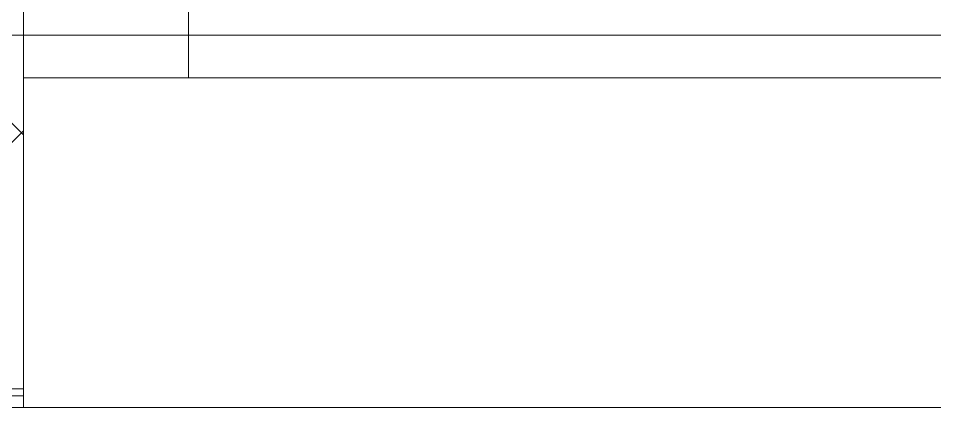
# Model space of a CAD drawing. Header units: millimetres. Extents: x -3238 to 193830, y -8553 to 29000.
# Drawn here: x 18807.7 to 19196.8, y -258 to -92.8 of the extents above; entities that cross this region are included whole.
import ezdxf

# ---------------------------------------------------------------- set-up
doc = ezdxf.new("R2010")
doc.units = ezdxf.units.MM
for name, color, linetype, lineweight in [('A-GLAZ', 7, 'Continuous', 9), ('A-GLAZ-1', 7, 'Continuous', 13), ('A-WALL', 7, 'Continuous', 9)]:
    doc.layers.add(name, color=color, linetype=linetype, lineweight=lineweight)
doc.layers.add('A-WALL-1', color=9, linetype='Continuous', lineweight=9, true_color=0x808080)
doc.layers.add('A-WALL-FNSH-1', color=9, linetype='Continuous', lineweight=9, true_color=0x808080)

# ---------------------------------------------------------------- blocks, each defined once
blk = doc.blocks.new('120_Окно_СКБ_2Ст - 120_Окно_СКБ_2Ст 2800х2500_створка_-22445922-План устройства полов 2 этажа в осях 1-12')
at = {"layer": 'A-GLAZ'}
blk.add_line((1400, -57), (-1400, -57), dxfattribs=at)
at = {"layer": 'A-GLAZ-1'}
for p, q in [((1330, -127), (1330, -57)), ((1330, -57), (1400, -57)), ((1400, -57), (1400, -127))]:
    blk.add_line(p, q, dxfattribs=at)

msp = doc.modelspace()

# ---------------------------------------------------------------- hatches: boundary and pattern name
at = {"layer": 'A-WALL'}
h = msp.add_hatch(dxfattribs=at)
h.set_pattern_fill('FP_18', color=256, style=0, pattern_type=2)
h.set_pattern_definition([(135, (0, 0), (-35.35534, -35.35534), [])])
h.paths.add_polyline_path([(21610, -100), (21900, -100), (21900, 100), (21610, 100), (21610, -74.94)])
h.paths.add_polyline_path([(18503.63, -100), (18810, -100), (18810, 100), (18160, 100), (18160, -100), (18170.11, -100)])
h = msp.add_hatch(dxfattribs=at)
h.set_pattern_fill('FP_14', color=256, style=0, pattern_type=2)
h.set_pattern_definition([(45, (0, 0), (-70.71068, 70.71068), []), (135, (0, 0), (-70.71068, -70.71068), [])])
h.paths.add_polyline_path([(38650, -250), (38650, -100), (37990, -100), (37990, -250)])
h.paths.add_polyline_path([(35890, -250), (35890, -100), (34770, -100), (34770, -250), (34846.01, -250)])
h.paths.add_polyline_path([(33511.94, -250), (33870, -250), (33870, -100), (33010, -100), (33010, -250)])
h.paths.add_polyline_path([(30910, -250), (30910, -100), (29209.74, -100), (29209.74, -250), (30843.79, -250)])
h.paths.add_polyline_path([(26409.74, -250), (26409.74, -100), (24810, -100), (24810, -250), (26174.54, -250)])
h.paths.add_polyline_path([(22172.33, -250), (22710, -250), (22710, -100), (21610, -100), (21610, -250), (21838.81, -250)])
h.paths.add_polyline_path([(18170.11, -250), (18810, -250), (18810, -100), (18160, -100), (18160, -250)])
h.paths.add_polyline_path([(16110, -250), (17260, -250), (17260, -100), (16110, -100)])
h.paths.add_polyline_path([(13010, -250), (13010, -100), (11660, -100), (11660, -250), (12833.82, -250)])
h.paths.add_polyline_path([(8164.57, -250), (8560, -250), (8560, -100), (4630, -100), (4630, -250), (6830.5, -250)])
h.paths.add_polyline_path([(3730, -250), (3730, -100), (-260, -100), (-260, -250), (3495.32, -250)])

# ---------------------------------------------------------------- linework, layer by layer
for p, q in [((11660, -100), (21910, -100)), ((18160, -250), (18810, -250)), ((18160, -253), (18810, -253)), ((21610, -258), (18810, -258))]:
    msp.add_line(p, q, dxfattribs=at)
at = {"layer": 'A-WALL-1'}
msp.add_line((18810, -250), (18810, 140), dxfattribs=at)
at = {"layer": 'A-WALL-FNSH-1'}
for p, q in [((18810, -258), (18810, -250)), ((18160, -258), (18810, -258))]:
    msp.add_line(p, q, dxfattribs=at)

# ---------------------------------------------------------------- block references
at = {"layer": 'A-GLAZ', "rotation": 180}
msp.add_blockref('120_Окно_СКБ_2Ст - 120_Окно_СКБ_2Ст 2800х2500_створка_-22445922-План устройства полов 2 этажа в осях 1-12', (20210, -175), dxfattribs=at)

doc.saveas('drawing.dxf')
